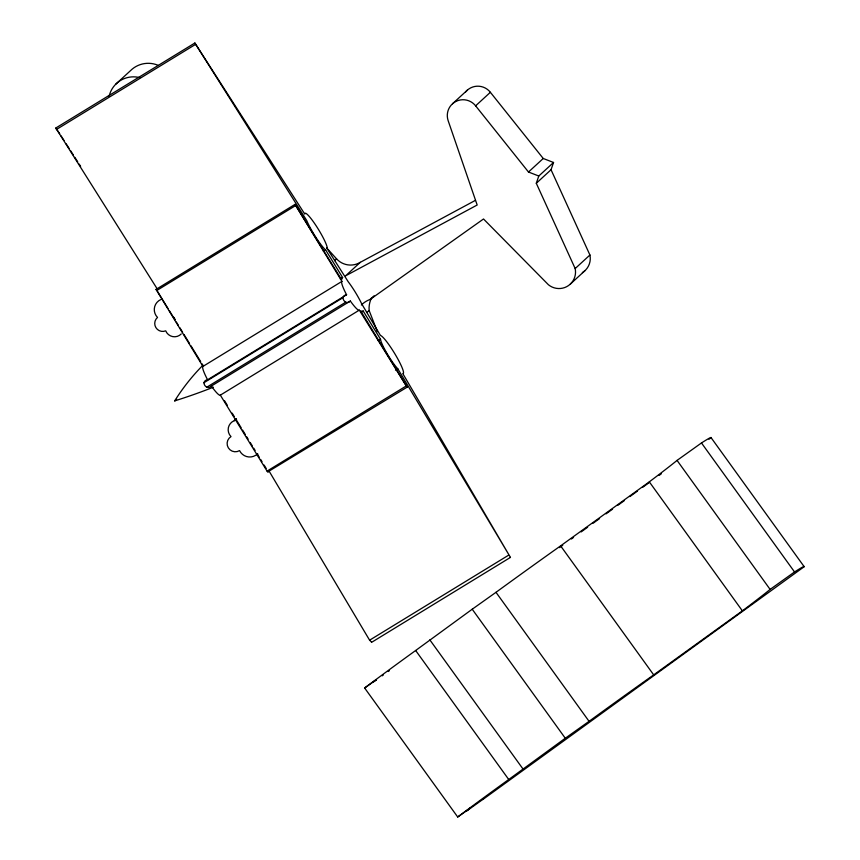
<?xml version="1.0" encoding="UTF-8"?>
<svg xmlns="http://www.w3.org/2000/svg" width="860" height="860" viewBox="0 0 860 860"><rect width="100%" height="100%" fill="white"/><g stroke="black" fill="none" stroke-linecap="round" stroke-linejoin="round"><path stroke-width="1.29" d="M194.876 43.011L306.708 220.504A21.038 2.978 58.5 0 0 325.65 249.959L342.624 277.554A44.516 6.289 58.5 0 0 341.646 279.779L295.034 204.379L341.936 281.392A23.758 3.354 58.5 0 0 346.58 294.754L207.582 379.776C199.832 381.023 206.572 391.3 211.356 386.043L350.342 301.021A22.381 3.16 58.5 0 0 359.319 310.127L407.102 387.183L360.695 310.901A34.346 4.859 58.5 0 0 363.124 310.944L380.518 339.227A18.974 2.688 58.5 0 0 387 353.471A18.974 2.688 58.5 0 0 397.782 368.768L510.453 557.398L402.749 373.519A22.252 3.15 58.5 0 0 395.772 355.341A22.252 3.15 58.5 0 0 380.432 335.443L361.63 303.709A21.36 3.021 58.5 0 0 348.214 281.757L327.208 248.712A20.984 2.967 58.5 0 0 316.555 226.427A20.984 2.967 58.5 0 0 304.784 214.097L194.876 43.011L55.803 128.022L157.67 289.616M346.58 294.754C338.818 296.001 345.559 306.278 350.342 301.021M55.792 128.097L59.673 133.698M207.582 379.776A23.758 3.354 58.5 0 1 202.939 366.414L156.047 289.401L295.034 204.379M269.051 471.043L369.606 640.195L371.423 641.958M361.383 304.988A24.413 24.209 47.4 0 1 370.133 299.43L483.524 218.988L548.454 284.778A16.705 16.576 47.4 0 0 575.168 268.556L536.296 183.266L538.79 176.02L553.55 162.475L543.24 158.487L490.372 92.289A15.964 15.835 47.4 0 0 465.572 91.988M536.296 183.266L551.045 169.732L553.55 162.475M407.102 387.183L268.051 471.721M115.853 84.097L130.602 70.563A25.316 25.112 47.4 0 1 157.993 65.263M452.521 103.748L467.27 90.203M475.472 200.326L360.286 262.332L345.526 275.877L477.171 205.013L448.157 120.69A15.964 15.835 47.4 0 1 475.623 105.834L490.372 92.289M213.345 387.204A558.527 553.904 47.4 0 1 174.688 400.889L176.655 399.083M334.594 260.644L336.561 258.839A18.834 18.673 47.4 0 0 360.286 262.332M257.817 454.005L255.527 455.392A11.266 11.169 47.4 0 1 239.564 450.608A8.213 8.149 47.4 0 1 228.319 447.823A8.213 8.149 47.4 0 1 230.996 436.6A9.793 9.718 47.4 0 1 234.296 420.68L236.263 418.874M370.133 299.43L374.068 295.818M367.156 312.287L369.123 310.481A24.413 24.209 47.4 0 1 371.574 297.786M475.623 105.834L528.491 172.022L543.24 158.487M575.168 268.556L589.917 255.011L551.045 169.732M570.32 284.101L585.069 270.567M374.476 681.12L373.648 681.862M472.215 609.224L495.994 592.314A133.719 2.784 -35.8 0 1 560.612 545.863L649.311 481.847A144.996 3.01 -35.8 0 0 677.057 460.401L701.48 442.954A167.388 3.483 -35.8 0 1 711.112 437.697L804.186 566.708L482.804 799.542L483.374 799.037A39.463 0.817 -35.8 0 1 471.441 807.562L466.464 811.023L470.7 807.809A53.675 1.118 -35.8 0 1 457.703 817L364.629 687.989A98.492 2.042 -35.8 0 1 415.66 650.493L472.215 609.224L565.289 738.235L508.733 779.504A98.492 2.042 -35.8 0 0 457.703 817M565.289 738.235L589.068 721.325A133.719 2.784 -35.8 0 1 653.686 674.874L742.374 610.858A144.996 3.01 -35.8 0 0 770.119 589.412L794.543 571.964A167.388 3.483 -35.8 0 1 804.186 566.708M375.368 680.453L376.443 679.658M559.484 547.626L562.741 545.272M571.395 538.994L573.566 537.425M581.145 531.921L587.649 527.212M593.056 523.288L599.56 518.58M606.053 513.861L612.557 509.152M617.975 505.228L624.467 500.52M629.885 496.585L637.464 491.092M642.882 487.168L649.375 482.449M659.125 475.387L661.286 473.817M708.941 439.267L711.112 437.697M375.003 680.948L376.013 680.238M56.448 129.473L195.435 44.451M156.584 290.626L295.571 205.604M323.371 251.356L325.65 249.959M340.345 278.941L342.624 277.554M202.939 366.414L341.936 281.392M203.831 382.786L342.817 297.764M206.615 387.312L345.602 302.29M211.356 386.043A22.381 3.16 58.5 0 0 220.332 395.148L359.319 310.127M360.845 312.341L363.124 310.944M378.239 340.614L380.518 339.227M395.503 370.155L397.782 368.768M220.332 395.148L267.062 471.108L406.049 386.086M369.606 640.195L508.604 555.184M371.466 642.42L510.453 557.398M234.296 420.68L236.564 419.293M156.047 289.401L156.875 290.39M528.491 172.022L538.79 176.02M268.03 472.204L267.062 471.108M326.671 247.927L336.561 258.839M701.48 442.954L794.543 571.964M677.057 460.401L770.119 589.412M649.311 481.847L742.374 610.858M560.612 545.863L653.686 674.874M495.994 592.314L589.068 721.325M429.849 639.883L522.923 768.894M415.66 650.493L508.733 779.504M61.114 135.944L64.005 140.449M66.166 143.824L69.058 148.328M70.498 150.575L73.39 155.079M74.831 157.326L77.722 161.83M79.163 164.077L80.614 166.335M202.057 363.834L202.659 364.801M157.563 291.519L167.99 308.471M169.388 310.729L174.946 319.769M176.332 322.027L178.418 325.424M179.804 327.681L182.589 332.196M183.975 334.454L189.544 343.495M190.931 345.752L200.659 361.576M224.514 400.717L227.298 405.232M232.157 413.133L234.243 416.519M235.629 418.777L241.187 427.807M242.574 430.065L245.347 434.579M246.734 436.837L248.131 439.094M250.206 442.481L252.292 445.867M253.678 448.125L255.076 450.382M257.151 453.768L259.236 457.154M260.623 459.412L262.021 461.669M264.095 465.056L266.181 468.442M267.567 470.7L267.933 471.43M369.123 310.481L377.379 331.691M589.917 255.011A16.705 16.576 47.4 0 1 582.36 272.609M174.967 319.286A21.038 2.978 58.5 0 1 173.763 317.275M376.476 679.615A53.675 1.118 -35.8 0 1 364.629 687.989M389.29 670.757A39.463 0.817 -35.8 0 1 388.269 671.488M383.227 675.1A39.463 0.817 -35.8 0 1 382.238 675.809M174.688 400.889A210.84 209.098 47.4 0 1 202.96 365.199M181.234 333.949A9.471 9.396 47.4 0 1 165.711 330.842A7.944 7.88 47.4 0 1 157.52 317.447A11.105 11.008 47.4 0 1 160.691 299.613M109.102 96.352A25.316 25.112 47.4 0 1 139.868 77.658"/></g></svg>
